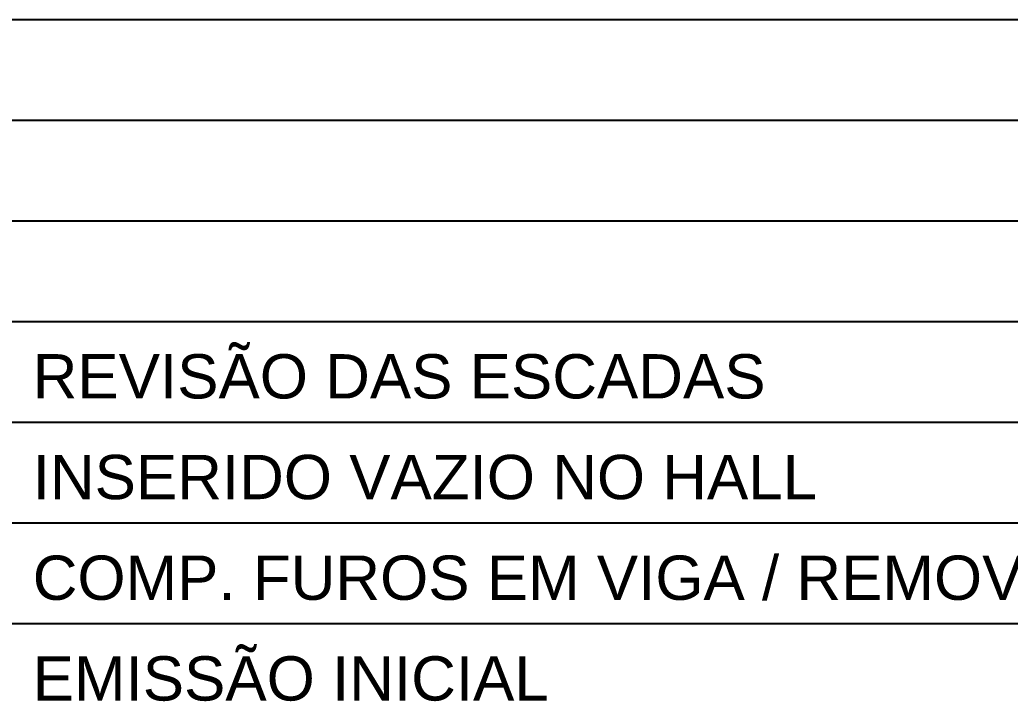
# Model space of a CAD drawing. Extents: x -4228 to 5417, y -2048 to 2452.
# Drawn here: x 4672.3 to 4918.1, y -1282.6 to -1113.5 of the extents above; entities that cross this region are included whole.
import ezdxf

# ---------------------------------------------------------------- set-up
doc = ezdxf.new("R2010")
doc.units = 0
doc.header["$LTSCALE"] = 50
doc.header["$MEASUREMENT"] = 0
doc.layers.add('CARIMBO', color=7, linetype='CONTINUOUS')
doc.layers.add('TERRENO', color=3, linetype='CONTINUOUS', lineweight=30)
doc.styles.add('AR-REF', font='arial.ttf')

msp = doc.modelspace()

# ---------------------------------------------------------------- linework, layer by layer
at = {"layer": 'CARIMBO', "color": 1}
for p, q in [((5368.504041039163, -1113.461915362814), (4520.004040992597, -1113.461915362814)), ((5368.504041039163, -1138.461915362814), (4520.004040992597, -1138.461915362814)), ((5368.504041039163, -1163.461915362814), (4520.004040992597, -1163.461915362814)), ((5368.504041039163, -1188.461915362814), (4520.004040992597, -1188.461915362814)), ((5368.504041039163, -1213.461915362814), (4520.004040992597, -1213.461915362814)), ((5368.504041039163, -1238.461915362814), (4520.004040992597, -1238.461915362814)), ((5368.504041039163, -1263.461915362814), (4520.004040992597, -1263.461915362814))]:
    msp.add_line(p, q, dxfattribs=at)

# ---------------------------------------------------------------- texts
at = {"layer": 'TERRENO', "linetype": 'ByBlock', "style": 'AR-REF'}
for s, p in [('REVISÃO DAS ESCADAS', (4675.479416097991, -1207.472877932332)), ('INSERIDO VAZIO NO HALL', (4675.479416097991, -1232.472877932332)), ('COMP. FUROS EM VIGA / REMOVIDO DETALHE DO FRISO DE 3cm / REV. ESCADAS', (4675.479416097991, -1257.472877932332)), ('EMISSÃO INICIAL', (4675.479416097991, -1282.472877932332))]:
    msp.add_text(s, height=11, dxfattribs=at).set_placement(p)

doc.saveas('drawing.dxf')
